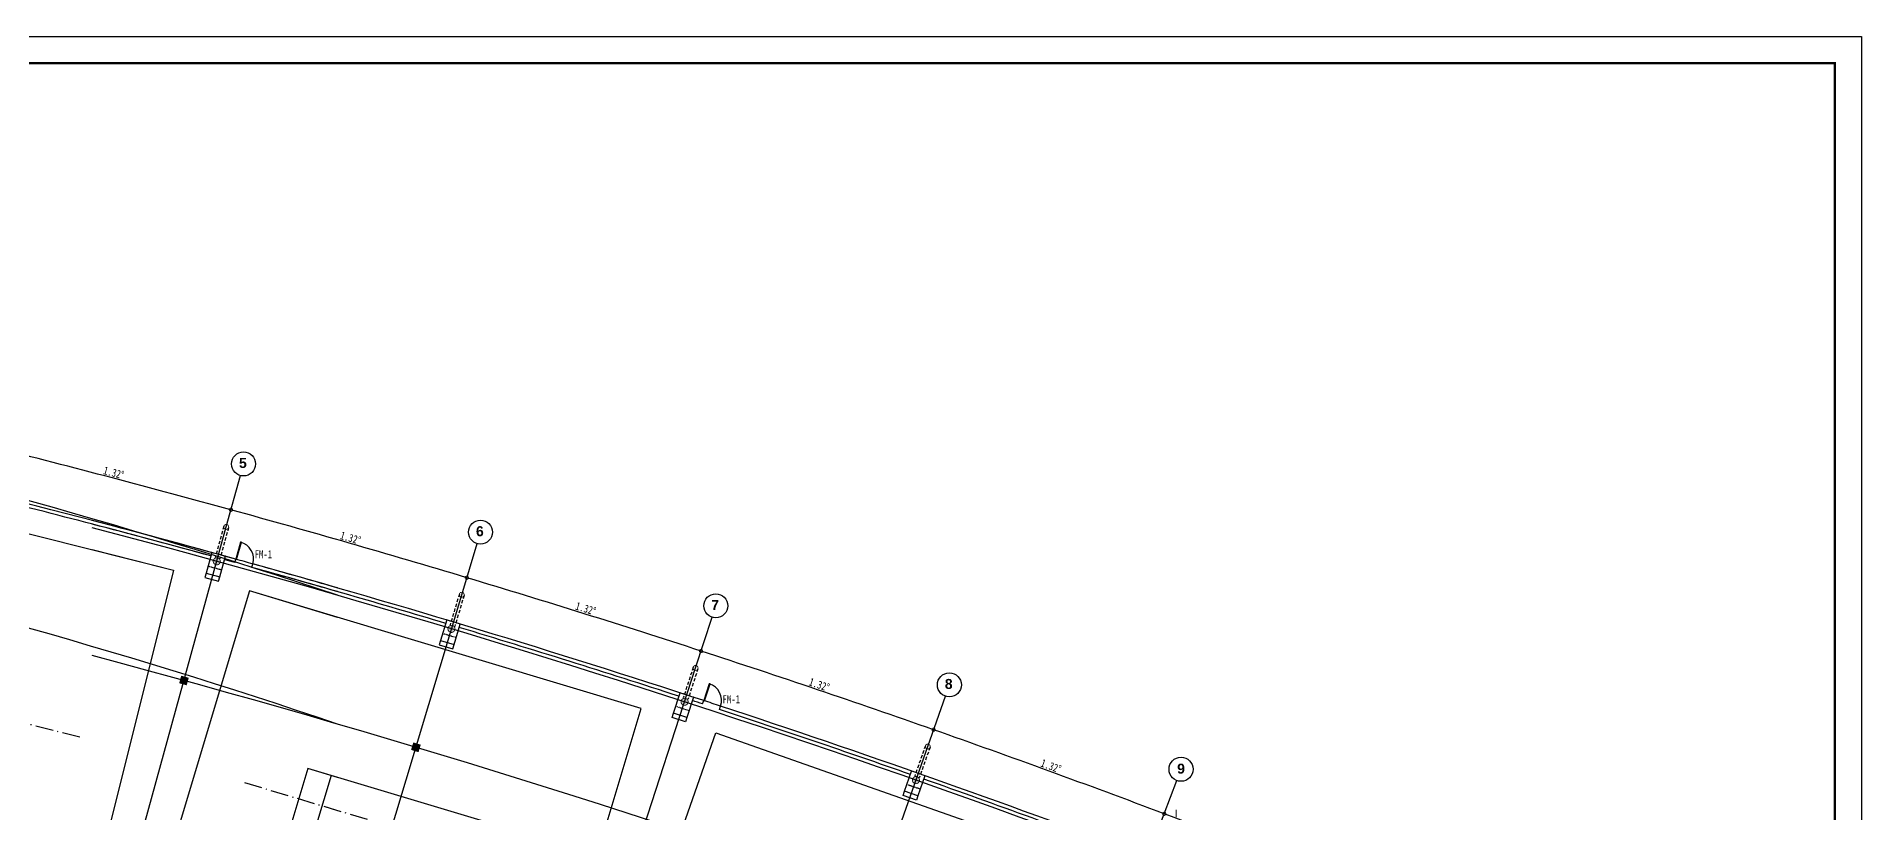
# Model space of a CAD drawing. Extents: x 24221263 to 48466785, y 43033036 to 86624613.
# Drawn here: x 24296984 to 24399613, y 43248150 to 43291764 of the extents above; entities that cross this region are included whole.
import ezdxf

# ---------------------------------------------------------------- set-up
doc = ezdxf.new("R2010")
doc.units = 0
doc.header["$MEASUREMENT"] = 0
doc.linetypes.add('CENTER', pattern=[1550, 1000, -250, 50, -250])
doc.linetypes.add('HIDDEN', pattern=[9.525, 6.35, -3.175])
doc.layers.get('0').update_dxf_attribs({"linetype": 'CONTINUOUS'})
doc.layers.get('DEFPOINTS').update_dxf_attribs({"linetype": 'CONTINUOUS'})
for name, color, linetype in [('AC-Q', 7, 'CENTER'), ('AC-W', 7, 'CONTINUOUS'), ('FRAME', 7, 'CONTINUOUS')]:
    doc.layers.add(name, color=color, linetype=linetype)
doc.styles.add('Q1', font='SimSun.ttf', dxfattribs={"width": 0.8, "height": 450})
doc.styles.add('Q200', font='SimSun.ttf', dxfattribs={"width": 0.8, "height": 450})
doc.styles.add('T-SG-01$0$Arial', font='ARIALBD.TTF')
doc.dimstyles.new('Q2', dxfattribs={"dimscale": 150, "dimtxt": 2.5, "dimasz": 2.5, "dimexe": 0, "dimexo": 0, "dimgap": 0.5, "dimtad": 1, "dimdec": 4, "dimdsep": 46, "dimtxsty": 'Q200', "dimblk1": 'DOTSMALL', "dimblk2": 'DOTSMALL', "dimsah": 1, "dimcen": 2.5, "dimadec": 0, "dimazin": 0, "dimtfac": 1, "dimtdec": 3, "dimtmove": 2, "dimatfit": 3, "dimldrblk": 'DOTSMALL', "dimfxl": 1, "dimtolj": 1, "dimtzin": 10, "dimarcsym": 0})

# ---------------------------------------------------------------- blocks, each defined once
blk = doc.blocks.new('_DOTSMALL')
at = {"color": 0, "linetype": 'ByBlock', "const_width": 0.5}
blk.add_lwpolyline([(-0.0625, 0, 1), (0.0625, 0, 1)], format="xyb", close=True, dxfattribs=at)
blk = doc.blocks.new('*D76')
at = {"color": 0, "linetype": 'ByBlock'}
for start, end in [(68.671998, 69.32798), (68.00798, 68.51632)]:
    blk.add_arc((24148884, 42687479), 599173, start, end, dxfattribs=at)
at = {"layer": 'DEFPOINTS', "color": 0, "linetype": 'ByBlock'}
for p in [(24360756, 43249010), (24360050, 43247139), (24364701, 43246434), (24374009, 43244908), (24372886, 43242126)]:
    blk.add_point(p, dxfattribs=at)
at = {"color": 0, "linetype": 'ByBlock', "xscale": 375, "yscale": 375, "zscale": 375}
for p, rotation in [((24360403, 43248075), 159.3279804357317), ((24373260, 43243053), 338.0079804359126)]:
    blk.add_blockref('_DOTSMALL', p, dxfattribs=dict(at, rotation=rotation))
at = {"color": 0, "linetype": 'ByBlock', "insert": (24367662, 43245568), "char_height": 450, "attachment_point": 5, "rotation": 338.59416, "style": 'Q200'}
blk.add_mtext('\\A1;1.32°', dxfattribs=at)
blk = doc.blocks.new('*D77')
at = {"color": 0, "linetype": 'ByBlock'}
blk.add_arc((24148884, 42687479), 599173, 69.32798, 70.64798, dxfattribs=at)
at = {"layer": 'DEFPOINTS', "color": 0, "linetype": 'ByBlock'}
for p in [(24348095, 43254686), (24347101, 43251855), (24356091, 43249683), (24360756, 43249010), (24360050, 43247139)]:
    blk.add_point(p, dxfattribs=at)
at = {"color": 0, "linetype": 'ByBlock', "xscale": 375, "yscale": 375, "zscale": 375}
for p, rotation in [((24347432, 43252799), 160.6479804357007), ((24360403, 43248075), 339.3279804360387)]:
    blk.add_blockref('_DOTSMALL', p, dxfattribs=dict(at, rotation=rotation))
at = {"color": 0, "linetype": 'ByBlock', "insert": (24354034, 43250756), "char_height": 450, "attachment_point": 5, "rotation": 339.98798, "style": 'Q200'}
blk.add_mtext('\\A1;1.32°', dxfattribs=at)
blk = doc.blocks.new('*D78')
at = {"color": 0, "linetype": 'ByBlock'}
blk.add_arc((24148884, 42687479), 599173, 71.96798, 73.28798, dxfattribs=at)
at = {"layer": 'DEFPOINTS', "color": 0, "linetype": 'ByBlock'}
for p in [(24321758, 43263259), (24320895, 43260386), (24329976, 43258630), (24334666, 43258173), (24334047, 43256272)]:
    blk.add_point(p, dxfattribs=at)
at = {"color": 0, "linetype": 'ByBlock', "xscale": 375, "yscale": 375, "zscale": 375}
for p, rotation in [((24321183, 43261344), 163.2879804358022), ((24334357, 43257222), 341.9679804358336)]:
    blk.add_blockref('_DOTSMALL', p, dxfattribs=dict(at, rotation=rotation))
at = {"color": 0, "linetype": 'ByBlock', "insert": (24327871, 43259607), "char_height": 450, "attachment_point": 5, "rotation": 342.62798, "style": 'Q200'}
blk.add_mtext('\\A1;1.32°', dxfattribs=at)
blk = doc.blocks.new('*D79')
at = {"color": 0, "linetype": 'ByBlock'}
blk.add_arc((24148884, 42687479), 599173, 70.64798, 71.96798, dxfattribs=at)
at = {"layer": 'DEFPOINTS', "color": 0, "linetype": 'ByBlock'}
for p in [(24334666, 43258173), (24334047, 43256272), (24343085, 43254307), (24348095, 43254686), (24347101, 43251855)]:
    blk.add_point(p, dxfattribs=at)
at = {"color": 0, "linetype": 'ByBlock', "xscale": 375, "yscale": 375, "zscale": 375}
for p, rotation in [((24334357, 43257222), 161.9679804355418), ((24347432, 43252799), 340.6479804357019)]:
    blk.add_blockref('_DOTSMALL', p, dxfattribs=dict(at, rotation=rotation))
at = {"color": 0, "linetype": 'ByBlock', "insert": (24341003, 43255332), "char_height": 450, "attachment_point": 5, "rotation": 341.30798, "style": 'Q200'}
blk.add_mtext('\\A1;1.32°', dxfattribs=at)
blk = doc.blocks.new('*D80')
at = {"color": 0, "linetype": 'ByBlock'}
blk.add_arc((24148884, 42687479), 599173, 73.28798, 74.60798, dxfattribs=at)
at = {"layer": 'DEFPOINTS', "color": 0, "linetype": 'ByBlock'}
for p in [(24308183, 43266125), (24307652, 43264197), (24321758, 43263259), (24316771, 43262650), (24320895, 43260386)]:
    blk.add_point(p, dxfattribs=at)
at = {"color": 0, "linetype": 'ByBlock', "xscale": 375, "yscale": 375, "zscale": 375}
for p, rotation in [((24307917, 43265161), 164.6079804357136), ((24321183, 43261344), 343.2879804358735)]:
    blk.add_blockref('_DOTSMALL', p, dxfattribs=dict(at, rotation=rotation))
at = {"color": 0, "linetype": 'ByBlock', "insert": (24314644, 43263579), "char_height": 450, "attachment_point": 5, "rotation": 343.94798, "style": 'Q200'}
blk.add_mtext('\\A1;1.32°', dxfattribs=at)
blk = doc.blocks.new('*D106')
at = {"color": 0, "linetype": 'ByBlock'}
blk.add_arc((24148884, 42687479), 599173, 74.60798, 75.92798, dxfattribs=at)
at = {"layer": 'DEFPOINTS', "color": 0, "linetype": 'ByBlock'}
for p in [(24295054, 43270611), (24294324, 43267701), (24303476, 43266365), (24308183, 43266125), (24307652, 43264197)]:
    blk.add_point(p, dxfattribs=at)
at = {"color": 0, "linetype": 'ByBlock', "xscale": 375, "yscale": 375, "zscale": 375}
for p, rotation in [((24294567, 43268671), 165.9279804359948), ((24307917, 43265161), 344.6079804358429)]:
    blk.add_blockref('_DOTSMALL', p, dxfattribs=dict(at, rotation=rotation))
at = {"color": 0, "linetype": 'ByBlock', "insert": (24301329, 43267244), "char_height": 450, "attachment_point": 5, "rotation": 345.26798, "style": 'Q200'}
blk.add_mtext('\\A1;1.32°', dxfattribs=at)

msp = doc.modelspace()

# ---------------------------------------------------------------- hatches: boundary and pattern name
at = {"layer": 'AC-W'}
h = msp.add_hatch(color=7, dxfattribs=at)
edge = h.paths.add_edge_path()
edge.add_arc((24320319.79656, 43258471.11545), 200, 73.2879804353, 253.2879804352)
edge.add_arc((24320319.79656, 43258471.11545), 200, 253.2879804353, 73.2879804353)
edge = h.paths.add_edge_path()
edge.add_arc((24307121.05478, 43262268.30732), 200, 74.607980435, 254.607980435)
edge.add_arc((24307121.05478, 43262268.30732), 200, 254.607980435, 74.6079804351)
edge = h.paths.add_edge_path()
edge.add_arc((24333428.13374, 43254369.78955), 200, 251.9679804356, 71.9679804356, ccw=False)
edge.add_arc((24333428.13374, 43254369.78955), 200, 71.9679804357, 251.9679804356, ccw=False)
edge = h.paths.add_edge_path()
edge.add_arc((24346438.78903, 43249968.3999), 200, 250.6480223378, 70.6480223377, ccw=False)
edge.add_arc((24346438.78903, 43249968.3999), 200, 70.6480223378, 250.6480223377, ccw=False)
edge = h.paths.add_edge_path()
edge.add_arc((24359343.48307, 43245267.94051), 200, 69.3279804353, 249.3279804353)
edge.add_arc((24359343.48307, 43245267.94051), 200, 249.3279804353, 69.3279804353)

# ---------------------------------------------------------------- linework, layer by layer
at = {"layer": 'AC-Q'}
for p, q in [((24299419.69608, 43252388.31626), (24282046.88636, 43256734.9987)), ((24308680.69667, 43249838.79943), (24325830.36855, 43244681.57926)), ((24308680.69667, 43249838.79943), (24313909.82095, 43248266.30607))]:
    msp.add_line(p, q, dxfattribs=at)
at = {"layer": 'AC-W', "color": 7}
for p, q in [((24282385.11326, 43267369.09852), (24304694.90325, 43261776.84759)), ((24307652.01405, 43264196.99202), (24308448.16393, 43267088.96923)), ((24307652.01405, 43264196.99202), (24308448.16393, 43267088.96923)), ((24320895.21136, 43260386.09742), (24321757.8957, 43263259.38399)), ((24300108.01383, 43262926.61353), (24304694.90325, 43261776.84759)), ((24308138.37195, 43262194.81414), (24308191.77968, 43262387.5513)), ((24308138.37195, 43262194.81414), (24308191.77968, 43262387.5513)), ((24309101.67239, 43261927.01256), (24309155.40318, 43262119.65992)), ((24309101.67239, 43261927.01256), (24309155.40318, 43262119.65992)), ((24304694.90325, 43261776.84759), (24294726.1081, 43222007.22195)), ((24304694.90325, 43261776.84759), (24300108.01383, 43243477.85837)), ((24308953.83679, 43260604.38003), (24297163.81748, 43221336.1302)), ((24308953.83679, 43260604.38003), (24300108.01383, 43231142.17334)), ((24330982.36718, 43253990.46676), (24308953.83679, 43260604.38003)), ((24313909.82095, 43259116.38021), (24308953.83679, 43260604.38003)), ((24334047.36545, 43256271.97107), (24334975.87595, 43259124.20793)), ((24319192.34787, 43214722.21693), (24330982.36718, 43253990.46676)), ((24328892.13147, 43200009.78268), (24348095.08934, 43254685.63575)), ((24334440.98607, 43254249.51635), (24334503.21466, 43254439.58897)), ((24335390.92907, 43253937.62901), (24335453.47624, 43254127.59704)), ((24321595.67229, 43213939.84434), (24335181.88924, 43252623.3642)), ((24335181.88924, 43252623.3642), (24356882.40039, 43245001.82786)), ((24312237.19506, 43250623.64855), (24305401.85948, 43227857.64127)), ((24312237.19506, 43250623.64855), (24305401.85948, 43227857.64127)), ((24313549.32927, 43250229.68937), (24306713.99368, 43227463.68209)), ((24313549.32927, 43250229.68937), (24306713.99368, 43227463.68209)), ((24322743.8463, 43247469.09948), (24312237.19506, 43250623.64855)), ((24313909.82095, 43250121.45424), (24312237.19506, 43250623.64855)), ((24360049.67278, 43247139.5811), (24361108.57295, 43249946.0232))]:
    msp.add_line(p, q, dxfattribs=at)
at = {"layer": 'AC-W', "color": 7, "ltscale": 300}
for p, q in [((24300108.01383, 43236793.76421), (24307652.01405, 43264196.99202)), ((24304576.09927, 43206033.09308), (24320895.21136, 43260386.09742)), ((24316480.3566, 43202308.90837), (24334047.36545, 43256271.97107))]:
    msp.add_line(p, q, dxfattribs=at)
at = {"layer": 'AC-W', "color": 7, "linetype": 'HIDDEN', "ltscale": 30}
for p, q in [((24307519.8628, 43264235.0021), (24307037.95601, 43262484.49822)), ((24307519.8628, 43264235.0021), (24307037.95601, 43262484.49822)), ((24307784.99921, 43264162.0111), (24307303.09241, 43262411.50722)), ((24307784.99921, 43264162.0111), (24307303.09241, 43262411.50722)), ((24320764.09605, 43260427.55885), (24320241.99199, 43258688.62086)), ((24321027.48065, 43260348.47946), (24320505.3766, 43258609.54146)), ((24333917.10522, 43256316.02775), (24333355.08101, 43254589.57857)), ((24334178.59824, 43256230.90193), (24333616.57402, 43254504.45275)), ((24346971.90948, 43251902.59095), (24346370.26339, 43250189.54689)), ((24347231.37211, 43251811.46389), (24346629.72602, 43250098.41982))]:
    msp.add_line(p, q, dxfattribs=at)
at = {"layer": 'AC-W', "color": 7, "const_width": 50}
for points in [[(24307784.99921, 43264162.0111, -0.9999977471), (24307519.8628, 43264235.0021, -0.9999977471)], [(24307784.99921, 43264162.0111, -0.9999977471), (24307519.8628, 43264235.0021, -0.9999977471)], [(24320764.09605, 43260427.55885, 0.9999977471), (24321027.48065, 43260348.47946, 0.9999977471)], [(24333917.10522, 43256316.02775, 0.9999977471), (24334178.59824, 43256230.90193, 0.9999977471)], [(24347231.37211, 43251811.46389, -0.9999977471), (24346971.90948, 43251902.59095, -0.9999977471)]]:
    msp.add_lwpolyline(points, format="xyb", close=True, dxfattribs=at)
at = {"layer": 'AC-W', "color": 7}
for points in [[(24308191.77968, 43262387.5513), (24308239.95276, 43262374.15898), (24308507.79915, 43263337.62061), (24308459.62607, 43263351.01293)], [(24308191.77968, 43262387.5513), (24308239.95276, 43262374.15898), (24308507.79915, 43263337.62061), (24308459.62607, 43263351.01293)], [(24334503.21466, 43254439.58897), (24334550.71976, 43254423.992), (24334862.65929, 43255374.09396), (24334815.15419, 43255389.69093)]]:
    msp.add_lwpolyline(points, close=True, dxfattribs=at)
for points in [[(24306841.57056, 43262760.129), (24306523.06436, 43261603.17014), (24307294.37027, 43261390.83268), (24307612.87646, 43262547.79154)], [(24306841.57056, 43262760.129), (24306523.06436, 43261603.17014), (24307294.37027, 43261390.83268), (24307612.87646, 43262547.79154)], [(24306841.57056, 43262760.129), (24306523.06436, 43261603.17014), (24307294.37027, 43261390.83268), (24307612.87646, 43262547.79154)], [(24306841.57056, 43262760.129), (24306523.06436, 43261603.17014), (24307294.37027, 43261390.83268), (24307612.87646, 43262547.79154)], [(24306523.06436, 43261603.17014), (24306456.7089, 43261362.13705), (24307228.01481, 43261149.79958), (24307294.37027, 43261390.83268)], [(24306523.06436, 43261603.17014), (24306456.7089, 43261362.13705), (24307228.01481, 43261149.79958), (24307294.37027, 43261390.83268)], [(24320051.71626, 43258969.2449), (24319706.64252, 43257819.93027), (24320472.85228, 43257589.88111), (24320817.92601, 43258739.19574)], [(24320051.71626, 43258969.2449), (24319706.64252, 43257819.93027), (24320472.85228, 43257589.88111), (24320817.92601, 43258739.19574)], [(24319706.64252, 43257819.93027), (24319634.75216, 43257580.48972), (24320400.96192, 43257350.44057), (24320472.85228, 43257589.88111)], [(24333932.30659, 43254626.32365), (24333560.84846, 43253485.26324), (24332800.14152, 43253732.90199), (24333171.59965, 43254873.9624)], [(24333932.30659, 43254626.32365), (24333560.84846, 43253485.26324), (24332800.14152, 43253732.90199), (24333171.59965, 43254873.9624)], [(24333560.84846, 43253485.26324), (24333483.46135, 43253247.54232), (24332722.75441, 43253495.18107), (24332800.14152, 43253732.90199)], [(24346948.73754, 43250213.25168), (24346551.09217, 43249081.0511), (24345796.29178, 43249346.14802), (24346193.93716, 43250478.3486)], [(24346948.73754, 43250213.25168), (24346551.09217, 43249081.0511), (24345796.29178, 43249346.14802), (24346193.93716, 43250478.3486)], [(24346551.09217, 43249081.0511), (24346468.24938, 43248845.17598), (24345713.449, 43249110.2729), (24345796.29178, 43249346.14802)]]:
    msp.add_lwpolyline(points, dxfattribs=at)
at = {"layer": 'AC-W', "color": 7, "const_width": 50}
for points in [[(24307174.13914, 43262461.13379, 1), (24307067.97041, 43262075.48084, 1), (24307174.13914, 43262461.13379, 1)], [(24307174.13914, 43262461.13379, 1), (24307067.97041, 43262075.48084, 1), (24307174.13914, 43262461.13379, 1)], [(24307174.13914, 43262461.13379, 1), (24307067.97041, 43262075.48084, 1), (24307174.13914, 43262461.13379, 1)], [(24307174.13914, 43262461.13379, 1), (24307067.97041, 43262075.48084, 1), (24307174.13914, 43262461.13379, 1)], [(24320377.30885, 43258662.66788, 1), (24320262.28427, 43258279.56301, 1), (24320377.30885, 43258662.66788, 1)], [(24320377.30885, 43258662.66788, 1), (24320262.28427, 43258279.56301, 1), (24320377.30885, 43258662.66788, 1)], [(24333490.04343, 43254559.96629, -1), (24333366.22405, 43254179.61282, -1), (24333490.04343, 43254559.96629, -1)], [(24333490.04343, 43254559.96629, -1), (24333366.22405, 43254179.61282, -1), (24333490.04343, 43254559.96629, -1)], [(24346505.06312, 43250157.10004, -1), (24346372.51494, 43249779.69975, -1), (24346505.06312, 43250157.10004, -1)], [(24346505.06312, 43250157.10004, -1), (24346372.51494, 43249779.69975, -1), (24346505.06312, 43250157.10004, -1)]]:
    msp.add_lwpolyline(points, format="xyb", dxfattribs=at)
at = {"layer": 'AC-W', "color": 7, "const_width": 40}
for points in [[(24305136.65973, 43255813.50175), (24305522.30676, 43255707.31149), (24305416.11651, 43255321.66447), (24305030.46948, 43255427.85472), (24305136.65973, 43255813.50175)], [(24305136.65973, 43255813.50175), (24305522.30676, 43255707.31149), (24305416.11651, 43255321.66447), (24305030.46948, 43255427.85472), (24305136.65973, 43255813.50175)], [(24318187.52514, 43252063.19352), (24318570.62359, 43251948.14756), (24318455.57763, 43251565.0491), (24318072.47918, 43251680.09506), (24318187.52514, 43252063.19352)]]:
    msp.add_lwpolyline(points, dxfattribs=at)
at = {"layer": 'AC-W', "color": 7}
for centre in [(24308627.32367, 43267739.75859), (24308627.32367, 43267739.75859), (24321951.99968, 43263905.87347), (24335184.82115, 43259766.05441), (24348318.76486, 43255322.49858), (24361346.86008, 43250577.56437)]:
    msp.add_circle(centre, 675, dxfattribs=at)
at = {"layer": 'AC-W', "color": 7, "ltscale": 300}
for centre, radius, start, end in [((24199029.90291, 42916340.02518), 362690.59261, 71.5338955208, 83.661095556), ((24198478.96829, 42911871.97544), 360242.23383, 71.3113315384, 83.6577478121), ((24148883.81275, 42687478.92908), 596172.67138, 66.68798043582, 75.30589689322), ((24197545.10808, 42904301.91039), 355869.26464, 70.9139844038, 83.6520690943), ((24148883.81275, 42687478.92908), 589222.67138, 65.36798043582, 75.12860220513)]:
    msp.add_arc(centre, radius, start, end, dxfattribs=at)
at = {"layer": 'AC-W', "color": 7}
for centre, radius, start, end in [((24148883.81275, 42687478.92908), 596572.67138, 74.51187440986, 77.05581668735), ((24148883.81275, 42687478.92908), 596372.67138, 74.6464099525, 75.88955091914), ((24148883.81275, 42687478.92908), 596572.67138, 74.51187440986, 75.31597084956), ((24148883.81275, 42687478.92908), 596372.67138, 74.6464099525, 75.31093561867), ((24308191.77968, 43262387.5513), 1000, 344.463845549, 74.463845549), ((24308191.77968, 43262387.5513), 1000, 344.463845549, 74.463845549), ((24148883.81275, 42687478.92908), 596572.67138, 74.56956380257, 74.64639706907), ((24148883.81275, 42687478.92908), 596572.67138, 74.56956380257, 74.64639706907), ((24148883.81275, 42687478.92908), 596372.67138, 74.51187440986, 74.56955091914), ((24148883.81275, 42687478.92908), 596372.67138, 74.51187440986, 74.56955091914), ((24148883.81275, 42687478.92908), 596572.67138, 74.41581668735, 74.51187440986), ((24148883.81275, 42687478.92908), 596572.67138, 74.41581668735, 74.51187440986), ((24148883.81275, 42687478.92908), 596572.67138, 71.87187440986, 74.41581668735), ((24148883.81275, 42687478.92908), 596572.67138, 73.94121366271, 74.41581668735), ((24148883.81275, 42687478.92908), 596372.67138, 73.32645179828, 74.41581668735), ((24148883.81275, 42687478.92908), 596372.67138, 73.93568250106, 74.41581668735), ((24148883.81275, 42687478.92908), 596572.67138, 73.24960563432, 73.32643890082), ((24148883.81275, 42687478.92908), 596372.67138, 72.0064099525, 73.24959276491), ((24148883.81275, 42687478.92908), 596572.67138, 71.92956380257, 72.00639706907), ((24334503.21466, 43254439.58897), 1000, 341.823845549, 71.823845549), ((24148883.81275, 42687478.92908), 596372.67138, 71.87187440986, 71.92955091914), ((24148883.81275, 42687478.92908), 596572.67138, 71.77581668735, 71.87187440986), ((24148883.81275, 42687478.92908), 596372.67138, 70.68636810673, 71.77581668735), ((24148883.81275, 42687478.92908), 596572.67138, 69.36639706043, 71.77581668735), ((24148883.81275, 42687478.92908), 596572.67138, 70.60952197082, 70.68635523732), ((24148883.81275, 42687478.92908), 596372.67138, 69.3664099525, 70.60950907336)]:
    msp.add_arc(centre, radius, start, end, dxfattribs=at)
at = {"layer": 'AC-W', "color": 7, "linetype": 'HIDDEN', "ltscale": 10}
for start, end in [(74.56951221694, 74.6464486547), (74.56951221694, 74.6464486547), (74.56951221694, 74.6464486547), (74.56951221694, 74.6464486547), (73.24955410486, 73.32649054262), (73.24955410486, 73.32649054262), (71.92951221694, 72.0064486547), (71.92951221694, 72.0064486547), (70.60947032902, 70.68640676678), (70.60947032902, 70.68640676678)]:
    msp.add_arc((24148883.81275, 42687478.92908), 595772.67138, start, end, dxfattribs=at)
at = {"layer": 'AC-W', "color": 7}
for points in [[(24305136.65973, 43255813.50175), (24305522.30676, 43255707.31149), (24305030.46948, 43255427.85472), (24305416.11651, 43255321.66447)], [(24305136.65973, 43255813.50175), (24305522.30676, 43255707.31149), (24305030.46948, 43255427.85472), (24305416.11651, 43255321.66447)], [(24318187.52514, 43252063.19352), (24318570.62359, 43251948.14756), (24318072.47918, 43251680.09506), (24318455.57763, 43251565.0491)]]:
    msp.add_solid(points, dxfattribs=at)
at = {"layer": 'FRAME'}
msp.add_lwpolyline([(24221262.63462, 43165613.87762), (24221262.63462, 43291763.87762), (24399612.63462, 43291763.87762), (24399612.63462, 43165613.87762)], close=True, dxfattribs=at)
at = {"layer": 'FRAME', "const_width": 135}
msp.add_lwpolyline([(24225012.63462, 43167113.87762), (24225012.63462, 43290263.87762), (24398112.63462, 43290263.87762), (24398112.63462, 43167113.87762)], close=True, dxfattribs=at)

# ---------------------------------------------------------------- texts
at = {"layer": 'AC-W', "color": 7, "style": 'T-SG-01$0$Arial'}
for s, height, p in [('5', 562.5, (24308372.53516, 43267511.21907)), ('5', 562.5, (24308372.53516, 43267511.21907)), ('6', 562.5, (24321697.21116, 43263677.33395)), ('7', 562.5, (24334930.03263, 43259537.51489)), ('8', 562.5, (24348063.97635, 43255093.95906)), ('9', 562.5, (24361129.57157, 43250331.02485)), ('Ⅰ', 425, (24360787.86774, 43247879.17791))]:
    msp.add_text(s, height=height, dxfattribs=at).set_placement(p)
at = {"layer": 'AC-W', "color": 7, "style": 'Q1', "width": 0.8}
for p in [(24309252.09272, 43262438.7621), (24309252.09272, 43262438.7621), (24335564.79559, 43254290.6405)]:
    msp.add_text('FM-1', height=450, dxfattribs=at).set_placement(p)

# ---------------------------------------------------------------- dimensions: what is measured, and where the dimension line sits
at = {"layer": 'AC-W', "color": 7}
for base, line1, line2, picture, middle in [((24303476.39692, 43266364.94813), ((24307651.89844, 43264196.57208), (24308182.7421, 43266124.83685)), ((24294324.32064, 43267700.95852), (24295053.74467, 43270610.93113)), '*D106', (24301328.78956, 43267244.40992)), ((24316770.76928, 43262650.08618), ((24307651.89844, 43264196.57208), (24308182.7421, 43266124.83685)), ((24320895.21136, 43260386.09742), (24321757.8957, 43263259.38399)), '*D80', (24314643.99138, 43263578.78753)), ((24329976.03699, 43258629.95678), ((24334047.23062, 43256271.5569), (24334666.32751, 43258173.32425)), ((24320895.21136, 43260386.09742), (24321757.8957, 43263259.38399)), '*D78', (24327871.21733, 43259607.4048)), ((24343085.19147, 43254306.6936), ((24334047.23062, 43256271.5569), (24334666.32751, 43258173.32425)), ((24347100.9759, 43251855.1343), (24348095.08934, 43254685.63575)), '*D79', (24341003.44716, 43255332.36951)), ((24356091.27513, 43249682.59116), ((24360049.51902, 43247139.17358), (24360755.55497, 43249010.40666)), ((24347100.9759, 43251855.1343), (24348095.08934, 43254685.63575)), '*D77', (24354033.71105, 43250755.95059))]:
    dim = msp.add_angular_dim_2l(base=base, line1=line1, line2=line2, dimstyle='Q2', override={"dimadec": 4, "dimazin": 2}, dxfattribs=at)
    dim.commit()
    dim.dimension.update_dxf_attribs({"geometry": picture, "text_midpoint": middle})
dim = msp.add_angular_dim_2l(base=(24364701.32483, 43246433.92871), line1=((24360049.51902, 43247139.17358), (24360755.55497, 43249010.40666)), line2=((24372885.98765, 43242126.17772), (24374009.41999, 43244907.88579)), dimstyle='Q2', override={"dimadec": 4, "dimazin": 2}, dxfattribs=at)
dim.commit()
dim.dimension.update_dxf_attribs({"geometry": '*D76', "text_midpoint": (24367662.34207, 43245568.45665), "dimtype": 130})

doc.saveas('drawing.dxf')
